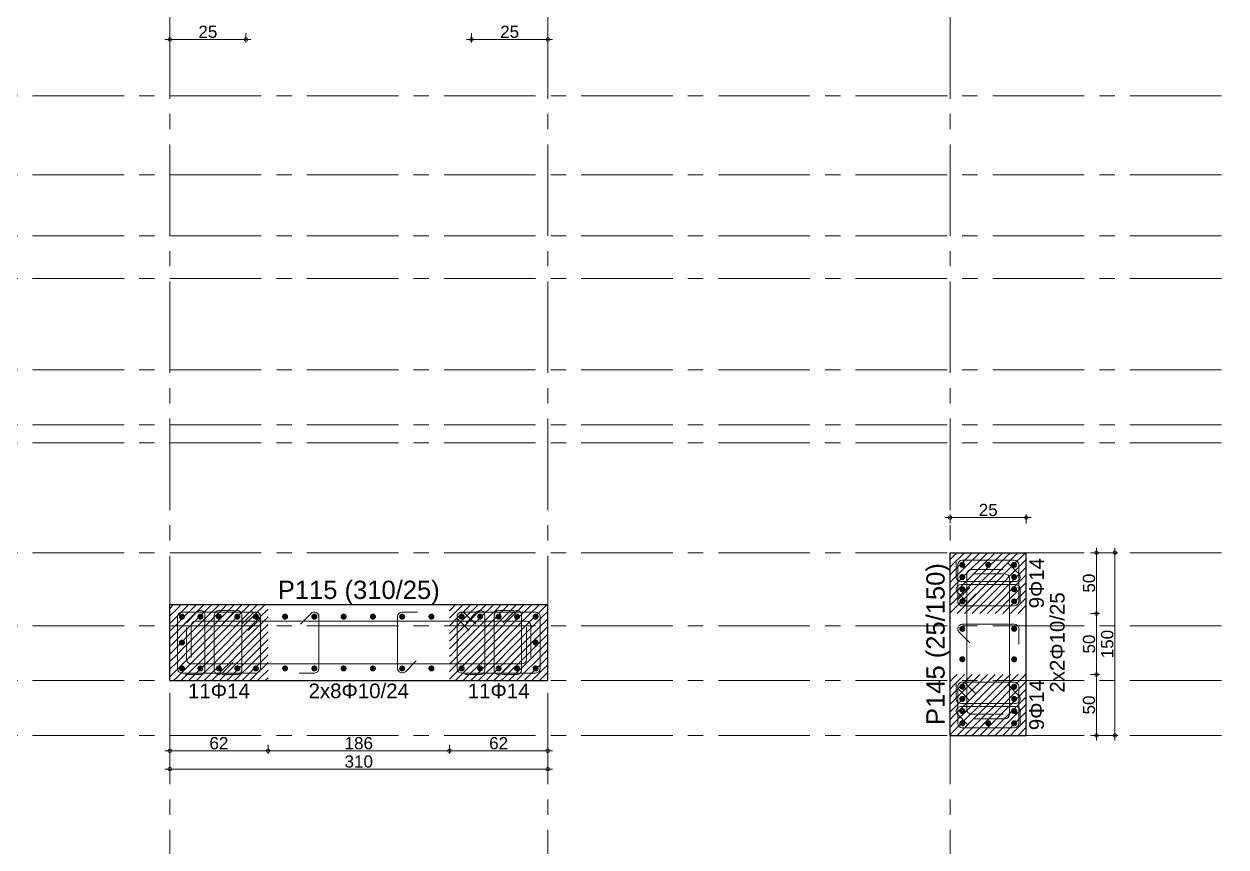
# Model space of a CAD drawing. Header units: millimetres. Extents: x 2232 to 85269, y -3593 to 5869.
# Drawn here: x 26417 to 27403, y 3785 to 4461 of the extents above; entities that cross this region are included whole.
import ezdxf

# ---------------------------------------------------------------- set-up
doc = ezdxf.new("R2010")
doc.units = ezdxf.units.MM
doc.linetypes.add('CENTER2', pattern=[112.5, 75, -12.5, 12.5, -12.5])
doc.linetypes.add('DASHDOT2', pattern=[12.7, 6.35, -3.175, 0, -3.175])
doc.layers.add('aks', color=251, linetype='DASHDOT2', lineweight=35)
for name, color, linetype in [('Donatı Yazısı', 7, 'Continuous'), ('Donatı Çizgisi', 7, 'Continuous'), ('Kolon', 7, 'Continuous'), ('Ölçülendirme', 7, 'Continuous')]:
    doc.layers.add(name, color=color, linetype=linetype)
doc.styles.add('arial_1_18', font='arial.ttf', dxfattribs={"height": 0.2})

# ---------------------------------------------------------------- blocks, each defined once
blk = doc.blocks.new('IDE999Entity6843')
at = {"layer": 'aks', "color": 250, "linetype": 'CENTER2', "lineweight": 5}
blk.add_lwpolyline([(14319.32, 200), (14319.32, 2530)], dxfattribs=at)
blk = doc.blocks.new('IDE999Entity6844')
at = {"layer": 'aks', "color": 250, "linetype": 'CENTER2', "lineweight": 5}
blk.add_lwpolyline([(14959.32, 200), (14959.32, 2530)], dxfattribs=at)
blk = doc.blocks.new('IDE999Entity6845')
at = {"layer": 'aks', "color": 250, "linetype": 'CENTER2', "lineweight": 5}
blk.add_lwpolyline([(14629.32, 200), (14629.32, 2530)], dxfattribs=at)

msp = doc.modelspace()

# ---------------------------------------------------------------- hatches: boundary and pattern name
at = {"layer": 'Donatı Çizgisi', "linetype": 'Continuous', "lineweight": 5}
h = msp.add_hatch(color=5, dxfattribs=at)
edge = h.paths.add_edge_path(flags=0)
edge.add_arc((27186.37, 4016.87), 2.5, 0, 360)
h = msp.add_hatch(color=5, dxfattribs=at)
edge = h.paths.add_edge_path(flags=0)
edge.add_arc((27207.62, 4016.87), 2.5, 0, 360)
h = msp.add_hatch(color=5, dxfattribs=at)
edge = h.paths.add_edge_path(flags=0)
edge.add_arc((27228.87, 4016.87), 2.5, 0, 360)
h = msp.add_hatch(color=5, dxfattribs=at)
edge = h.paths.add_edge_path(flags=0)
edge.add_arc((27186.37, 4006.87), 2.5, 0, 360)
h = msp.add_hatch(color=5, dxfattribs=at)
edge = h.paths.add_edge_path(flags=0)
edge.add_arc((27228.87, 4006.87), 2.5, 0, 360)
h = msp.add_hatch(color=5, dxfattribs=at)
edge = h.paths.add_edge_path(flags=0)
edge.add_arc((27186.37, 3996.87), 2.5, 0, 360)
h = msp.add_hatch(color=5, dxfattribs=at)
edge = h.paths.add_edge_path(flags=0)
edge.add_arc((27228.87, 3996.87), 2.5, 0, 360)
h = msp.add_hatch(color=5, dxfattribs=at)
edge = h.paths.add_edge_path(flags=0)
edge.add_arc((27186.37, 3986.87), 2.5, 0, 360)
h = msp.add_hatch(color=5, dxfattribs=at)
edge = h.paths.add_edge_path(flags=0)
edge.add_arc((27228.87, 3986.87), 2.5, 0, 360)
h = msp.add_hatch(color=5, dxfattribs=at)
edge = h.paths.add_edge_path(flags=0)
edge.add_arc((26546.37, 3974.37), 2.5, 0, 360)
h = msp.add_hatch(color=5, dxfattribs=at)
edge = h.paths.add_edge_path(flags=0)
edge.add_arc((26561.52, 3974.37), 2.5, 0, 360)
h = msp.add_hatch(color=5, dxfattribs=at)
edge = h.paths.add_edge_path(flags=0)
edge.add_arc((26576.67, 3974.37), 2.5, 0, 360)
h = msp.add_hatch(color=5, dxfattribs=at)
edge = h.paths.add_edge_path(flags=0)
edge.add_arc((26591.82, 3974.37), 2.5, 0, 360)
h = msp.add_hatch(color=5, dxfattribs=at)
edge = h.paths.add_edge_path(flags=0)
edge.add_arc((26606.97, 3974.37), 2.5, 0, 360)
h = msp.add_hatch(color=5, dxfattribs=at)
edge = h.paths.add_edge_path(flags=0)
edge.add_arc((26630.97, 3974.37), 2.5, 0, 360)
h = msp.add_hatch(color=5, dxfattribs=at)
edge = h.paths.add_edge_path(flags=0)
edge.add_arc((26654.97, 3974.37), 2.5, 0, 360)
h = msp.add_hatch(color=5, dxfattribs=at)
edge = h.paths.add_edge_path(flags=0)
edge.add_arc((26678.97, 3974.37), 2.5, 0, 360)
h = msp.add_hatch(color=5, dxfattribs=at)
edge = h.paths.add_edge_path(flags=0)
edge.add_arc((26702.97, 3974.37), 2.5, 0, 360)
h = msp.add_hatch(color=5, dxfattribs=at)
edge = h.paths.add_edge_path(flags=0)
edge.add_arc((26726.97, 3974.37), 2.5, 0, 360)
h = msp.add_hatch(color=5, dxfattribs=at)
edge = h.paths.add_edge_path(flags=0)
edge.add_arc((26750.97, 3974.37), 2.5, 0, 360)
h = msp.add_hatch(color=5, dxfattribs=at)
edge = h.paths.add_edge_path(flags=0)
edge.add_arc((26775.77, 3974.37), 2.5, 0, 360)
h = msp.add_hatch(color=5, dxfattribs=at)
edge = h.paths.add_edge_path(flags=0)
edge.add_arc((26790.92, 3974.37), 2.5, 0, 360)
h = msp.add_hatch(color=5, dxfattribs=at)
edge = h.paths.add_edge_path(flags=0)
edge.add_arc((26806.07, 3974.37), 2.5, 0, 360)
h = msp.add_hatch(color=5, dxfattribs=at)
edge = h.paths.add_edge_path(flags=0)
edge.add_arc((26821.22, 3974.37), 2.5, 0, 360)
h = msp.add_hatch(color=5, dxfattribs=at)
edge = h.paths.add_edge_path(flags=0)
edge.add_arc((26836.37, 3974.37), 2.5, 0, 360)
h = msp.add_hatch(color=5, dxfattribs=at)
edge = h.paths.add_edge_path(flags=0)
edge.add_arc((27186.37, 3964.37), 2.5, 0, 360)
h = msp.add_hatch(color=5, dxfattribs=at)
edge = h.paths.add_edge_path(flags=0)
edge.add_arc((27228.87, 3964.37), 2.5, 0, 360)
h = msp.add_hatch(color=5, dxfattribs=at)
edge = h.paths.add_edge_path(flags=0)
edge.add_arc((26546.37, 3953.12), 2.5, 0, 360)
h = msp.add_hatch(color=5, dxfattribs=at)
edge = h.paths.add_edge_path(flags=0)
edge.add_arc((26836.37, 3953.12), 2.5, 0, 360)
h = msp.add_hatch(color=5, dxfattribs=at)
edge = h.paths.add_edge_path(flags=0)
edge.add_arc((26546.37, 3931.87), 2.5, 0, 360)
h = msp.add_hatch(color=5, dxfattribs=at)
edge = h.paths.add_edge_path(flags=0)
edge.add_arc((26561.52, 3931.87), 2.5, 0, 360)
h = msp.add_hatch(color=5, dxfattribs=at)
edge = h.paths.add_edge_path(flags=0)
edge.add_arc((26576.67, 3931.87), 2.5, 0, 360)
h = msp.add_hatch(color=5, dxfattribs=at)
edge = h.paths.add_edge_path(flags=0)
edge.add_arc((26591.82, 3931.87), 2.5, 0, 360)
h = msp.add_hatch(color=5, dxfattribs=at)
edge = h.paths.add_edge_path(flags=0)
edge.add_arc((26606.97, 3931.87), 2.5, 0, 360)
h = msp.add_hatch(color=5, dxfattribs=at)
edge = h.paths.add_edge_path(flags=0)
edge.add_arc((26630.97, 3931.87), 2.5, 0, 360)
h = msp.add_hatch(color=5, dxfattribs=at)
edge = h.paths.add_edge_path(flags=0)
edge.add_arc((26654.97, 3931.87), 2.5, 0, 360)
h = msp.add_hatch(color=5, dxfattribs=at)
edge = h.paths.add_edge_path(flags=0)
edge.add_arc((26678.97, 3931.87), 2.5, 0, 360)
h = msp.add_hatch(color=5, dxfattribs=at)
edge = h.paths.add_edge_path(flags=0)
edge.add_arc((26702.97, 3931.87), 2.5, 0, 360)
h = msp.add_hatch(color=5, dxfattribs=at)
edge = h.paths.add_edge_path(flags=0)
edge.add_arc((26726.97, 3931.87), 2.5, 0, 360)
h = msp.add_hatch(color=5, dxfattribs=at)
edge = h.paths.add_edge_path(flags=0)
edge.add_arc((26750.97, 3931.87), 2.5, 0, 360)
h = msp.add_hatch(color=5, dxfattribs=at)
edge = h.paths.add_edge_path(flags=0)
edge.add_arc((26775.77, 3931.87), 2.5, 0, 360)
h = msp.add_hatch(color=5, dxfattribs=at)
edge = h.paths.add_edge_path(flags=0)
edge.add_arc((26790.92, 3931.87), 2.5, 0, 360)
h = msp.add_hatch(color=5, dxfattribs=at)
edge = h.paths.add_edge_path(flags=0)
edge.add_arc((26806.07, 3931.87), 2.5, 0, 360)
h = msp.add_hatch(color=5, dxfattribs=at)
edge = h.paths.add_edge_path(flags=0)
edge.add_arc((26821.22, 3931.87), 2.5, 0, 360)
h = msp.add_hatch(color=5, dxfattribs=at)
edge = h.paths.add_edge_path(flags=0)
edge.add_arc((26836.37, 3931.87), 2.5, 0, 360)
h = msp.add_hatch(color=5, dxfattribs=at)
edge = h.paths.add_edge_path(flags=0)
edge.add_arc((27186.37, 3939.37), 2.5, 0, 360)
h = msp.add_hatch(color=5, dxfattribs=at)
edge = h.paths.add_edge_path(flags=0)
edge.add_arc((27228.87, 3939.37), 2.5, 0, 360)
h = msp.add_hatch(color=5, dxfattribs=at)
edge = h.paths.add_edge_path(flags=0)
edge.add_arc((27186.37, 3916.87), 2.5, 0, 360)
h = msp.add_hatch(color=5, dxfattribs=at)
edge = h.paths.add_edge_path(flags=0)
edge.add_arc((27228.87, 3916.87), 2.5, 0, 360)
h = msp.add_hatch(color=5, dxfattribs=at)
edge = h.paths.add_edge_path(flags=0)
edge.add_arc((27186.37, 3906.87), 2.5, 0, 360)
h = msp.add_hatch(color=5, dxfattribs=at)
edge = h.paths.add_edge_path(flags=0)
edge.add_arc((27228.87, 3906.87), 2.5, 0, 360)
h = msp.add_hatch(color=5, dxfattribs=at)
edge = h.paths.add_edge_path(flags=0)
edge.add_arc((27186.37, 3896.87), 2.5, 0, 360)
h = msp.add_hatch(color=5, dxfattribs=at)
edge = h.paths.add_edge_path(flags=0)
edge.add_arc((27228.87, 3896.87), 2.5, 0, 360)
h = msp.add_hatch(color=5, dxfattribs=at)
edge = h.paths.add_edge_path(flags=0)
edge.add_arc((27186.37, 3886.87), 2.5, 0, 360)
h = msp.add_hatch(color=5, dxfattribs=at)
edge = h.paths.add_edge_path(flags=0)
edge.add_arc((27207.62, 3886.87), 2.5, 0, 360)
h = msp.add_hatch(color=5, dxfattribs=at)
edge = h.paths.add_edge_path(flags=0)
edge.add_arc((27228.87, 3886.87), 2.5, 0, 360)

# ---------------------------------------------------------------- linework, layer by layer
at = {"layer": 'aks', "color": 250, "linetype": 'CENTER2', "lineweight": 5}
for points in [[(24736.37, 4401.87), (27996.37, 4401.87)], [(24736.37, 4336.87), (27996.37, 4336.87)], [(24736.37, 4286.87), (27996.37, 4286.87)], [(24736.37, 4251.87), (27996.37, 4251.87)], [(24736.37, 4176.87), (27996.37, 4176.87)], [(24736.37, 4131.87), (27996.37, 4131.87)], [(24736.37, 4116.87), (27996.37, 4116.87)], [(24736.37, 4026.87), (27996.37, 4026.87)], [(24736.37, 3966.87), (27996.37, 3966.87)], [(24736.37, 3921.87), (27996.37, 3921.87)], [(24736.37, 3876.87), (27996.37, 3876.87)]]:
    msp.add_lwpolyline(points, dxfattribs=at)
at = {"layer": 'Donatı Çizgisi', "color": 1, "linetype": 'Continuous', "lineweight": 5}
for points in [[(27181.37, 4006.87), (27181.37, 4019.37)], [(27193.87, 4013.12), (27219.87, 4013.12)], [(27223.93, 4018.36), (27232.77, 4009.52)], [(27230.12, 4003.12), (27185.12, 4003.12)], [(27190.12, 3898.12), (27190.12, 4009.37)], [(27221.37, 4009.37), (27195.37, 4009.37)], [(27225.12, 3894.37), (27225.12, 4005.62)], [(27191.3, 3985.38), (27182.46, 3994.22)], [(27185.12, 4000.62), (27230.12, 4000.62)], [(27233.87, 3996.87), (27233.87, 3984.37)], [(26550.02, 3969.43), (26558.86, 3978.27)], [(26565.27, 3975.62), (26565.27, 3930.62)], [(26572.92, 3930.62), (26572.92, 3975.62)], [(26576.67, 3979.37), (26589.17, 3979.37)], [(26580.32, 3969.43), (26589.16, 3978.27)], [(26595.57, 3975.62), (26595.57, 3930.62)], [(26643.47, 3968.18), (26652.31, 3977.02)], [(26658.72, 3974.37), (26658.72, 3931.87)], [(26723.22, 3931.87), (26723.22, 3974.37)], [(26726.97, 3978.12), (26739.47, 3978.12)], [(26779.42, 3969.43), (26788.26, 3978.27)], [(26794.67, 3975.62), (26794.67, 3930.62)], [(26802.32, 3930.62), (26802.32, 3975.62)], [(26806.07, 3979.37), (26818.57, 3979.37)], [(26809.72, 3969.43), (26818.56, 3978.27)], [(26824.97, 3975.62), (26824.97, 3930.62)], [(26550.12, 3965.37), (26550.12, 3939.37)], [(26553.87, 3940.87), (26553.87, 3966.87)], [(26557.62, 3970.62), (26828.87, 3970.62)], [(26828.87, 3939.37), (26828.87, 3965.37)], [(26832.62, 3966.87), (26832.62, 3940.87)], [(27186.37, 3968.12), (27228.87, 3968.12)], [(27232.62, 3964.37), (27232.62, 3951.87)], [(27192.55, 3952.88), (27183.71, 3961.72)], [(26553.87, 3935.62), (26825.12, 3935.62)], [(26588.16, 3936.8), (26579.32, 3927.97)], [(26738.46, 3938.05), (26729.62, 3929.22)], [(26817.56, 3936.8), (26808.72, 3927.97)], [(26561.52, 3926.87), (26549.02, 3926.87)], [(26591.82, 3926.87), (26579.32, 3926.87)], [(26654.97, 3928.12), (26642.47, 3928.12)], [(26790.92, 3926.87), (26778.42, 3926.87)], [(26821.22, 3926.87), (26808.72, 3926.87)], [(27181.37, 3906.87), (27181.37, 3919.37)], [(27223.93, 3918.36), (27232.77, 3909.52)], [(27191.3, 3885.38), (27182.46, 3894.22)], [(27230.12, 3903.12), (27185.12, 3903.12)], [(27185.12, 3900.62), (27230.12, 3900.62)], [(27219.87, 3894.37), (27193.87, 3894.37)], [(27233.87, 3896.87), (27233.87, 3884.37)], [(27195.37, 3890.62), (27221.37, 3890.62)]]:
    msp.add_lwpolyline(points, dxfattribs=at)
at = {"layer": 'Donatı Çizgisi', "color": 5, "linetype": 'Continuous', "lineweight": 5}
for points in [[(27182.62, 3986.87), (27182.62, 4016.87)], [(27186.37, 4020.62), (27228.87, 4020.62)], [(27232.62, 4016.87), (27232.62, 3986.87)], [(27183.71, 3989.52), (27192.55, 3998.36)], [(27197.86, 3993.05), (27189.02, 3984.22)], [(27228.87, 3983.12), (27186.37, 3983.12)], [(26542.62, 3974.37), (26542.62, 3931.87)], [(26606.97, 3978.12), (26546.37, 3978.12)], [(26604.31, 3977.02), (26595.47, 3968.18)], [(26610.72, 3931.87), (26610.72, 3974.37)], [(26772.02, 3931.87), (26772.02, 3974.37)], [(26775.77, 3978.12), (26836.37, 3978.12)], [(26778.42, 3977.02), (26787.26, 3968.18)], [(26840.12, 3974.37), (26840.12, 3931.87)], [(26600.78, 3962.88), (26609.62, 3971.72)], [(26781.95, 3962.88), (26773.11, 3971.72)], [(26546.37, 3928.12), (26606.97, 3928.12)], [(26836.37, 3928.12), (26775.77, 3928.12)], [(27182.62, 3916.87), (27182.62, 3886.87)], [(27183.71, 3914.22), (27192.55, 3905.38)], [(27228.87, 3920.62), (27186.37, 3920.62)], [(27197.86, 3910.68), (27189.02, 3919.52)], [(27232.62, 3886.87), (27232.62, 3916.87)], [(27186.37, 3883.12), (27228.87, 3883.12)]]:
    msp.add_lwpolyline(points, dxfattribs=at)
for centre, start, end in [((27186.37, 4016.87), 90, 180), ((27228.87, 4016.87), 0, 90), ((27186.37, 3986.87), 135, 270), ((27186.37, 3986.87), 180, 315), ((27228.87, 3986.87), 270, 0), ((26546.37, 3974.37), 90, 180), ((26606.97, 3974.37), 0, 135), ((26606.97, 3974.37), 315, 90), ((26775.77, 3974.37), 90, 225), ((26775.77, 3974.37), 45, 180), ((26836.37, 3974.37), 0, 90), ((26546.37, 3931.87), 180, 270), ((26606.97, 3931.87), 270, 0), ((26775.77, 3931.87), 180, 270), ((26836.37, 3931.87), 270, 0), ((27186.37, 3916.87), 45, 180), ((27186.37, 3916.87), 90, 225), ((27228.87, 3916.87), 0, 90), ((27186.37, 3886.87), 180, 270), ((27228.87, 3886.87), 270, 0)]:
    msp.add_arc(centre, 3.75, start, end, dxfattribs=at)
at = {"layer": 'Donatı Çizgisi', "color": 1, "linetype": 'Continuous', "lineweight": 5}
for centre, start, end in [((27193.87, 4009.37), 90, 180), ((27185.12, 4006.87), 180, 270), ((27221.37, 4005.62), 0, 90), ((27230.12, 4006.87), 270, 45), ((27185.12, 3996.87), 90, 225), ((27230.12, 3996.87), 0, 90), ((26561.52, 3975.62), 0, 135), ((26576.67, 3975.62), 90, 180), ((26591.82, 3975.62), 0, 135), ((26654.97, 3974.37), 0, 135), ((26726.97, 3974.37), 90, 180), ((26790.92, 3975.62), 0, 135), ((26806.07, 3975.62), 90, 180), ((26821.22, 3975.62), 0, 135), ((26557.62, 3966.87), 90, 180), ((26828.87, 3966.87), 0, 90), ((27186.37, 3964.37), 90, 225), ((27228.87, 3964.37), 0, 90), ((26553.87, 3939.37), 180, 270), ((26825.12, 3939.37), 270, 0), ((26561.52, 3930.62), 270, 0), ((26576.67, 3930.62), 180, 315), ((26591.82, 3930.62), 270, 0), ((26654.97, 3931.87), 270, 0), ((26726.97, 3931.87), 180, 315), ((26790.92, 3930.62), 270, 0), ((26806.07, 3930.62), 180, 315), ((26821.22, 3930.62), 270, 0), ((27185.12, 3906.87), 180, 270), ((27230.12, 3906.87), 270, 45), ((27185.12, 3896.87), 90, 225), ((27193.87, 3898.12), 180, 270), ((27221.37, 3894.37), 270, 0), ((27230.12, 3896.87), 0, 90)]:
    msp.add_arc(centre, 3.75, start, end, dxfattribs=at)
at = {"layer": 'Kolon', "color": 33, "linetype": 'Continuous', "lineweight": -3}
for points in [[(27176.37, 3876.87), (27176.37, 4026.87)], [(27176.37, 4026.87), (27238.87, 4026.87)], [(27238.87, 3876.87), (27238.87, 4026.87)], [(26536.37, 3984.37), (26846.37, 3984.37)], [(26536.37, 3921.87), (26536.37, 3984.37)], [(26846.37, 3921.87), (26846.37, 3984.37)], [(26536.37, 3921.87), (26846.37, 3921.87)], [(27176.37, 3876.87), (27238.87, 3876.87)]]:
    msp.add_lwpolyline(points, dxfattribs=at)
at = {"layer": 'Kolon', "color": 251, "linetype": 'Continuous', "lineweight": -3}
for points in [[(27176.37, 4021.19), (27179.54, 4024.37)], [(27179.54, 4024.37), (27182.04, 4026.87)], [(27179.54, 4011.87), (27192.04, 4024.37)], [(27179.54, 4018.12), (27185.79, 4024.37)], [(27185.79, 4024.37), (27188.29, 4026.87)], [(27192.04, 4024.37), (27194.54, 4026.87)], [(27192.04, 4011.87), (27204.54, 4024.37)], [(27192.04, 4018.12), (27198.29, 4024.37)], [(27198.29, 4024.37), (27200.79, 4026.87)], [(27204.54, 4024.37), (27207.04, 4026.87)], [(27204.54, 4011.87), (27217.04, 4024.37)], [(27204.54, 4018.12), (27210.79, 4024.37)], [(27210.79, 4024.37), (27213.29, 4026.87)], [(27217.04, 4024.37), (27219.54, 4026.87)], [(27217.04, 4011.87), (27229.54, 4024.37)], [(27217.04, 4018.12), (27223.29, 4024.37)], [(27223.29, 4024.37), (27225.79, 4026.87)], [(27229.54, 4024.37), (27232.04, 4026.87)], [(27229.54, 4018.12), (27235.79, 4024.37)], [(27235.79, 4024.37), (27238.29, 4026.87)], [(27176.37, 4014.94), (27179.54, 4018.12)], [(27185.79, 4011.87), (27192.04, 4018.12)], [(27198.29, 4011.87), (27204.54, 4018.12)], [(27210.79, 4011.87), (27217.04, 4018.12)], [(27223.29, 4011.87), (27229.54, 4018.12)], [(27229.54, 4011.87), (27238.87, 4021.19)], [(27235.79, 4011.87), (27238.87, 4014.94)], [(27176.37, 4008.69), (27179.54, 4011.87)], [(27176.37, 4002.44), (27179.54, 4005.62)], [(27179.54, 3999.37), (27192.04, 4011.87)], [(27179.54, 4005.62), (27185.79, 4011.87)], [(27185.79, 3999.37), (27192.04, 4005.62)], [(27192.04, 3999.37), (27204.54, 4011.87)], [(27192.04, 4005.62), (27198.29, 4011.87)], [(27198.29, 3999.37), (27204.54, 4005.62)], [(27204.54, 3999.37), (27217.04, 4011.87)], [(27204.54, 4005.62), (27210.79, 4011.87)], [(27210.79, 3999.37), (27217.04, 4005.62)], [(27217.04, 3999.37), (27229.54, 4011.87)], [(27217.04, 4005.62), (27223.29, 4011.87)], [(27223.29, 3999.37), (27229.54, 4005.62)], [(27229.54, 4005.62), (27235.79, 4011.87)], [(27229.54, 3999.37), (27238.87, 4008.69)], [(27235.79, 3999.37), (27238.87, 4002.44)], [(27176.37, 3996.19), (27179.54, 3999.37)], [(27176.37, 3989.94), (27179.54, 3993.12)], [(27179.54, 3986.87), (27192.04, 3999.37)], [(27179.54, 3993.12), (27185.79, 3999.37)], [(27185.79, 3986.87), (27192.04, 3993.12)], [(27192.04, 3986.87), (27204.54, 3999.37)], [(27192.04, 3993.12), (27198.29, 3999.37)], [(27198.29, 3986.87), (27204.54, 3993.12)], [(27204.54, 3986.87), (27217.04, 3999.37)], [(27204.54, 3993.12), (27210.79, 3999.37)], [(27210.79, 3986.87), (27217.04, 3993.12)], [(27217.04, 3986.87), (27229.54, 3999.37)], [(27217.04, 3993.12), (27223.29, 3999.37)], [(27223.29, 3986.87), (27229.54, 3993.12)], [(27229.54, 3993.12), (27235.79, 3999.37)], [(27229.54, 3986.87), (27238.87, 3996.19)], [(26536.37, 3981.19), (26539.54, 3984.37)], [(26542.04, 3974.37), (26552.04, 3984.37)], [(26542.04, 3980.62), (26545.79, 3984.37)], [(26554.54, 3974.37), (26564.54, 3984.37)], [(26554.54, 3980.62), (26558.29, 3984.37)], [(26567.04, 3974.37), (26577.04, 3984.37)], [(26567.04, 3980.62), (26570.79, 3984.37)], [(26579.54, 3974.37), (26589.54, 3984.37)], [(26579.54, 3980.62), (26583.29, 3984.37)], [(26592.04, 3974.37), (26602.04, 3984.37)], [(26592.04, 3980.62), (26595.79, 3984.37)], [(26604.54, 3974.37), (26614.54, 3984.37)], [(26604.54, 3980.62), (26608.29, 3984.37)], [(26767.04, 3974.37), (26777.04, 3984.37)], [(26767.04, 3980.62), (26770.79, 3984.37)], [(26779.54, 3974.37), (26789.54, 3984.37)], [(26779.54, 3980.62), (26783.29, 3984.37)], [(26792.04, 3974.37), (26802.04, 3984.37)], [(26792.04, 3980.62), (26795.79, 3984.37)], [(26804.54, 3974.37), (26814.54, 3984.37)], [(26804.54, 3980.62), (26808.29, 3984.37)], [(26817.04, 3974.37), (26827.04, 3984.37)], [(26817.04, 3980.62), (26820.79, 3984.37)], [(26829.54, 3974.37), (26839.54, 3984.37)], [(26829.54, 3980.62), (26833.29, 3984.37)], [(26842.04, 3980.62), (26845.79, 3984.37)], [(27176.37, 3983.69), (27179.54, 3986.87)], [(27179.54, 3980.62), (27185.79, 3986.87)], [(27182.04, 3976.87), (27192.04, 3986.87)], [(27192.04, 3980.62), (27198.29, 3986.87)], [(27194.54, 3976.87), (27204.54, 3986.87)], [(27204.54, 3980.62), (27210.79, 3986.87)], [(27207.04, 3976.87), (27217.04, 3986.87)], [(27217.04, 3980.62), (27223.29, 3986.87)], [(27219.54, 3976.87), (27229.54, 3986.87)], [(27229.54, 3980.62), (27235.79, 3986.87)], [(27232.04, 3976.87), (27238.87, 3983.69)], [(27235.79, 3986.87), (27238.87, 3989.94)], [(26536.37, 3974.94), (26542.04, 3980.62)], [(26536.37, 3968.69), (26542.04, 3974.37)], [(26542.04, 3961.87), (26554.54, 3974.37)], [(26542.04, 3968.12), (26548.29, 3974.37)], [(26548.29, 3974.37), (26554.54, 3980.62)], [(26554.54, 3961.87), (26567.04, 3974.37)], [(26554.54, 3968.12), (26560.79, 3974.37)], [(26560.79, 3974.37), (26567.04, 3980.62)], [(26567.04, 3961.87), (26579.54, 3974.37)], [(26567.04, 3968.12), (26573.29, 3974.37)], [(26573.29, 3974.37), (26579.54, 3980.62)], [(26579.54, 3961.87), (26592.04, 3974.37)], [(26579.54, 3968.12), (26585.79, 3974.37)], [(26585.79, 3974.37), (26592.04, 3980.62)], [(26592.04, 3961.87), (26604.54, 3974.37)], [(26592.04, 3968.12), (26598.29, 3974.37)], [(26598.29, 3974.37), (26604.54, 3980.62)], [(26604.54, 3968.12), (26610.79, 3974.37)], [(26604.54, 3961.87), (26616.97, 3974.29)], [(26610.79, 3974.37), (26616.97, 3980.54)], [(26765.77, 3979.34), (26767.04, 3980.62)], [(26765.77, 3973.09), (26767.04, 3974.37)], [(26767.04, 3961.87), (26779.54, 3974.37)], [(26767.04, 3968.12), (26773.29, 3974.37)], [(26773.29, 3974.37), (26779.54, 3980.62)], [(26779.54, 3961.87), (26792.04, 3974.37)], [(26779.54, 3968.12), (26785.79, 3974.37)], [(26785.79, 3974.37), (26792.04, 3980.62)], [(26792.04, 3961.87), (26804.54, 3974.37)], [(26792.04, 3968.12), (26798.29, 3974.37)], [(26798.29, 3974.37), (26804.54, 3980.62)], [(26804.54, 3961.87), (26817.04, 3974.37)], [(26804.54, 3968.12), (26810.79, 3974.37)], [(26810.79, 3974.37), (26817.04, 3980.62)], [(26817.04, 3961.87), (26829.54, 3974.37)], [(26817.04, 3968.12), (26823.29, 3974.37)], [(26823.29, 3974.37), (26829.54, 3980.62)], [(26829.54, 3961.87), (26842.04, 3974.37)], [(26829.54, 3968.12), (26835.79, 3974.37)], [(26835.79, 3974.37), (26842.04, 3980.62)], [(26842.04, 3974.37), (26846.37, 3978.69)], [(27176.37, 3977.44), (27179.54, 3980.62)], [(27188.29, 3976.87), (27192.04, 3980.62)], [(27200.79, 3976.87), (27204.54, 3980.62)], [(27213.29, 3976.87), (27217.04, 3980.62)], [(27225.79, 3976.87), (27229.54, 3980.62)], [(27238.29, 3976.87), (27238.87, 3977.44)], [(26536.37, 3962.44), (26542.04, 3968.12)], [(26548.29, 3961.87), (26554.54, 3968.12)], [(26560.79, 3961.87), (26567.04, 3968.12)], [(26573.29, 3961.87), (26579.54, 3968.12)], [(26585.79, 3961.87), (26592.04, 3968.12)], [(26598.29, 3961.87), (26604.54, 3968.12)], [(26610.79, 3961.87), (26616.97, 3968.04)], [(26765.77, 3966.84), (26767.04, 3968.12)], [(26773.29, 3961.87), (26779.54, 3968.12)], [(26785.79, 3961.87), (26792.04, 3968.12)], [(26798.29, 3961.87), (26804.54, 3968.12)], [(26810.79, 3961.87), (26817.04, 3968.12)], [(26823.29, 3961.87), (26829.54, 3968.12)], [(26835.79, 3961.87), (26842.04, 3968.12)], [(26842.04, 3968.12), (26846.37, 3972.44)], [(26842.04, 3961.87), (26846.37, 3966.19)], [(26536.37, 3956.19), (26542.04, 3961.87)], [(26536.37, 3949.94), (26542.04, 3955.62)], [(26542.04, 3949.37), (26554.54, 3961.87)], [(26542.04, 3955.62), (26548.29, 3961.87)], [(26548.29, 3949.37), (26554.54, 3955.62)], [(26554.54, 3949.37), (26567.04, 3961.87)], [(26554.54, 3955.62), (26560.79, 3961.87)], [(26560.79, 3949.37), (26567.04, 3955.62)], [(26567.04, 3949.37), (26579.54, 3961.87)], [(26567.04, 3955.62), (26573.29, 3961.87)], [(26573.29, 3949.37), (26579.54, 3955.62)], [(26579.54, 3949.37), (26592.04, 3961.87)], [(26579.54, 3955.62), (26585.79, 3961.87)], [(26585.79, 3949.37), (26592.04, 3955.62)], [(26592.04, 3949.37), (26604.54, 3961.87)], [(26592.04, 3955.62), (26598.29, 3961.87)], [(26598.29, 3949.37), (26604.54, 3955.62)], [(26604.54, 3955.62), (26610.79, 3961.87)], [(26604.54, 3949.37), (26616.97, 3961.79)], [(26610.79, 3949.37), (26616.97, 3955.54)], [(26765.77, 3960.59), (26767.04, 3961.87)], [(26765.77, 3954.34), (26767.04, 3955.62)], [(26767.04, 3949.37), (26779.54, 3961.87)], [(26767.04, 3955.62), (26773.29, 3961.87)], [(26773.29, 3949.37), (26779.54, 3955.62)], [(26779.54, 3949.37), (26792.04, 3961.87)], [(26779.54, 3955.62), (26785.79, 3961.87)], [(26785.79, 3949.37), (26792.04, 3955.62)], [(26792.04, 3949.37), (26804.54, 3961.87)], [(26792.04, 3955.62), (26798.29, 3961.87)], [(26798.29, 3949.37), (26804.54, 3955.62)], [(26804.54, 3949.37), (26817.04, 3961.87)], [(26804.54, 3955.62), (26810.79, 3961.87)], [(26810.79, 3949.37), (26817.04, 3955.62)], [(26817.04, 3949.37), (26829.54, 3961.87)], [(26817.04, 3955.62), (26823.29, 3961.87)], [(26823.29, 3949.37), (26829.54, 3955.62)], [(26829.54, 3949.37), (26842.04, 3961.87)], [(26829.54, 3955.62), (26835.79, 3961.87)], [(26835.79, 3949.37), (26842.04, 3955.62)], [(26842.04, 3955.62), (26846.37, 3959.94)], [(26842.04, 3949.37), (26846.37, 3953.69)], [(26536.37, 3943.69), (26542.04, 3949.37)], [(26536.37, 3937.44), (26542.04, 3943.12)], [(26542.04, 3936.87), (26554.54, 3949.37)], [(26542.04, 3943.12), (26548.29, 3949.37)], [(26548.29, 3936.87), (26554.54, 3943.12)], [(26554.54, 3936.87), (26567.04, 3949.37)], [(26554.54, 3943.12), (26560.79, 3949.37)], [(26560.79, 3936.87), (26567.04, 3943.12)], [(26567.04, 3936.87), (26579.54, 3949.37)], [(26567.04, 3943.12), (26573.29, 3949.37)], [(26573.29, 3936.87), (26579.54, 3943.12)], [(26579.54, 3936.87), (26592.04, 3949.37)], [(26579.54, 3943.12), (26585.79, 3949.37)], [(26585.79, 3936.87), (26592.04, 3943.12)], [(26592.04, 3936.87), (26604.54, 3949.37)], [(26592.04, 3943.12), (26598.29, 3949.37)], [(26598.29, 3936.87), (26604.54, 3943.12)], [(26604.54, 3943.12), (26610.79, 3949.37)], [(26604.54, 3936.87), (26616.97, 3949.29)], [(26610.79, 3936.87), (26616.97, 3943.04)], [(26765.77, 3948.09), (26767.04, 3949.37)], [(26765.77, 3941.84), (26767.04, 3943.12)], [(26767.04, 3936.87), (26779.54, 3949.37)], [(26767.04, 3943.12), (26773.29, 3949.37)], [(26773.29, 3936.87), (26779.54, 3943.12)], [(26779.54, 3936.87), (26792.04, 3949.37)], [(26779.54, 3943.12), (26785.79, 3949.37)], [(26785.79, 3936.87), (26792.04, 3943.12)], [(26792.04, 3936.87), (26804.54, 3949.37)], [(26792.04, 3943.12), (26798.29, 3949.37)], [(26798.29, 3936.87), (26804.54, 3943.12)], [(26804.54, 3936.87), (26817.04, 3949.37)], [(26804.54, 3943.12), (26810.79, 3949.37)], [(26810.79, 3936.87), (26817.04, 3943.12)], [(26817.04, 3936.87), (26829.54, 3949.37)], [(26817.04, 3943.12), (26823.29, 3949.37)], [(26823.29, 3936.87), (26829.54, 3943.12)], [(26829.54, 3936.87), (26842.04, 3949.37)], [(26829.54, 3943.12), (26835.79, 3949.37)], [(26835.79, 3936.87), (26842.04, 3943.12)], [(26842.04, 3943.12), (26846.37, 3947.44)], [(26536.37, 3931.19), (26542.04, 3936.87)], [(26542.04, 3924.37), (26554.54, 3936.87)], [(26542.04, 3930.62), (26548.29, 3936.87)], [(26554.54, 3924.37), (26567.04, 3936.87)], [(26554.54, 3930.62), (26560.79, 3936.87)], [(26567.04, 3924.37), (26579.54, 3936.87)], [(26567.04, 3930.62), (26573.29, 3936.87)], [(26579.54, 3924.37), (26592.04, 3936.87)], [(26579.54, 3930.62), (26585.79, 3936.87)], [(26592.04, 3924.37), (26604.54, 3936.87)], [(26592.04, 3930.62), (26598.29, 3936.87)], [(26604.54, 3930.62), (26610.79, 3936.87)], [(26604.54, 3924.37), (26616.97, 3936.79)], [(26765.77, 3935.59), (26767.04, 3936.87)], [(26767.04, 3924.37), (26779.54, 3936.87)], [(26767.04, 3930.62), (26773.29, 3936.87)], [(26779.54, 3924.37), (26792.04, 3936.87)], [(26779.54, 3930.62), (26785.79, 3936.87)], [(26792.04, 3924.37), (26804.54, 3936.87)], [(26792.04, 3930.62), (26798.29, 3936.87)], [(26804.54, 3924.37), (26817.04, 3936.87)], [(26804.54, 3930.62), (26810.79, 3936.87)], [(26817.04, 3924.37), (26829.54, 3936.87)], [(26817.04, 3930.62), (26823.29, 3936.87)], [(26829.54, 3924.37), (26842.04, 3936.87)], [(26829.54, 3930.62), (26835.79, 3936.87)], [(26842.04, 3936.87), (26846.37, 3941.19)], [(26842.04, 3930.62), (26846.37, 3934.94)], [(26536.37, 3924.94), (26542.04, 3930.62)], [(26539.54, 3921.87), (26542.04, 3924.37)], [(26545.79, 3921.87), (26548.29, 3924.37)], [(26548.29, 3924.37), (26554.54, 3930.62)], [(26552.04, 3921.87), (26554.54, 3924.37)], [(26558.29, 3921.87), (26560.79, 3924.37)], [(26560.79, 3924.37), (26567.04, 3930.62)], [(26564.54, 3921.87), (26567.04, 3924.37)], [(26570.79, 3921.87), (26573.29, 3924.37)], [(26573.29, 3924.37), (26579.54, 3930.62)], [(26577.04, 3921.87), (26579.54, 3924.37)], [(26583.29, 3921.87), (26585.79, 3924.37)], [(26585.79, 3924.37), (26592.04, 3930.62)], [(26589.54, 3921.87), (26592.04, 3924.37)], [(26595.79, 3921.87), (26598.29, 3924.37)], [(26598.29, 3924.37), (26604.54, 3930.62)], [(26602.04, 3921.87), (26604.54, 3924.37)], [(26608.29, 3921.87), (26610.79, 3924.37)], [(26610.79, 3924.37), (26616.97, 3930.54)], [(26614.54, 3921.87), (26616.97, 3924.29)], [(26765.77, 3929.34), (26767.04, 3930.62)], [(26765.77, 3923.09), (26767.04, 3924.37)], [(26770.79, 3921.87), (26773.29, 3924.37)], [(26773.29, 3924.37), (26779.54, 3930.62)], [(26777.04, 3921.87), (26779.54, 3924.37)], [(26783.29, 3921.87), (26785.79, 3924.37)], [(26785.79, 3924.37), (26792.04, 3930.62)], [(26789.54, 3921.87), (26792.04, 3924.37)], [(26795.79, 3921.87), (26798.29, 3924.37)], [(26798.29, 3924.37), (26804.54, 3930.62)], [(26802.04, 3921.87), (26804.54, 3924.37)], [(26808.29, 3921.87), (26810.79, 3924.37)], [(26810.79, 3924.37), (26817.04, 3930.62)], [(26814.54, 3921.87), (26817.04, 3924.37)], [(26820.79, 3921.87), (26823.29, 3924.37)], [(26823.29, 3924.37), (26829.54, 3930.62)], [(26827.04, 3921.87), (26829.54, 3924.37)], [(26833.29, 3921.87), (26835.79, 3924.37)], [(26835.79, 3924.37), (26842.04, 3930.62)], [(26839.54, 3921.87), (26842.04, 3924.37)], [(26842.04, 3924.37), (26846.37, 3928.69)], [(27176.37, 3921.19), (27179.54, 3924.37)], [(27179.54, 3924.37), (27182.04, 3926.87)], [(27179.54, 3911.87), (27192.04, 3924.37)], [(27179.54, 3918.12), (27185.79, 3924.37)], [(27185.79, 3924.37), (27188.29, 3926.87)], [(27192.04, 3924.37), (27194.54, 3926.87)], [(27192.04, 3911.87), (27204.54, 3924.37)], [(27192.04, 3918.12), (27198.29, 3924.37)], [(27198.29, 3924.37), (27200.79, 3926.87)], [(27204.54, 3924.37), (27207.04, 3926.87)], [(27204.54, 3911.87), (27217.04, 3924.37)], [(27204.54, 3918.12), (27210.79, 3924.37)], [(27210.79, 3924.37), (27213.29, 3926.87)], [(27217.04, 3924.37), (27219.54, 3926.87)], [(27217.04, 3911.87), (27229.54, 3924.37)], [(27217.04, 3918.12), (27223.29, 3924.37)], [(27223.29, 3924.37), (27225.79, 3926.87)], [(27229.54, 3924.37), (27232.04, 3926.87)], [(27229.54, 3918.12), (27235.79, 3924.37)], [(27235.79, 3924.37), (27238.29, 3926.87)], [(26845.79, 3921.87), (26846.37, 3922.44)], [(27176.37, 3914.94), (27179.54, 3918.12)], [(27185.79, 3911.87), (27192.04, 3918.12)], [(27198.29, 3911.87), (27204.54, 3918.12)], [(27210.79, 3911.87), (27217.04, 3918.12)], [(27223.29, 3911.87), (27229.54, 3918.12)], [(27229.54, 3911.87), (27238.87, 3921.19)], [(27235.79, 3911.87), (27238.87, 3914.94)], [(27176.37, 3908.69), (27179.54, 3911.87)], [(27176.37, 3902.44), (27179.54, 3905.62)], [(27179.54, 3899.37), (27192.04, 3911.87)], [(27179.54, 3905.62), (27185.79, 3911.87)], [(27185.79, 3899.37), (27192.04, 3905.62)], [(27192.04, 3899.37), (27204.54, 3911.87)], [(27192.04, 3905.62), (27198.29, 3911.87)], [(27198.29, 3899.37), (27204.54, 3905.62)], [(27204.54, 3899.37), (27217.04, 3911.87)], [(27204.54, 3905.62), (27210.79, 3911.87)], [(27210.79, 3899.37), (27217.04, 3905.62)], [(27217.04, 3899.37), (27229.54, 3911.87)], [(27217.04, 3905.62), (27223.29, 3911.87)], [(27223.29, 3899.37), (27229.54, 3905.62)], [(27229.54, 3905.62), (27235.79, 3911.87)], [(27229.54, 3899.37), (27238.87, 3908.69)], [(27176.37, 3896.19), (27179.54, 3899.37)], [(27179.54, 3886.87), (27192.04, 3899.37)], [(27179.54, 3893.12), (27185.79, 3899.37)], [(27192.04, 3886.87), (27204.54, 3899.37)], [(27192.04, 3893.12), (27198.29, 3899.37)], [(27204.54, 3886.87), (27217.04, 3899.37)], [(27204.54, 3893.12), (27210.79, 3899.37)], [(27217.04, 3886.87), (27229.54, 3899.37)], [(27217.04, 3893.12), (27223.29, 3899.37)], [(27229.54, 3893.12), (27235.79, 3899.37)], [(27229.54, 3886.87), (27238.87, 3896.19)], [(27235.79, 3899.37), (27238.87, 3902.44)], [(27176.37, 3889.94), (27179.54, 3893.12)], [(27176.37, 3883.69), (27179.54, 3886.87)], [(27179.54, 3880.62), (27185.79, 3886.87)], [(27182.04, 3876.87), (27192.04, 3886.87)], [(27185.79, 3886.87), (27192.04, 3893.12)], [(27192.04, 3880.62), (27198.29, 3886.87)], [(27194.54, 3876.87), (27204.54, 3886.87)], [(27198.29, 3886.87), (27204.54, 3893.12)], [(27204.54, 3880.62), (27210.79, 3886.87)], [(27207.04, 3876.87), (27217.04, 3886.87)], [(27210.79, 3886.87), (27217.04, 3893.12)], [(27217.04, 3880.62), (27223.29, 3886.87)], [(27219.54, 3876.87), (27229.54, 3886.87)], [(27223.29, 3886.87), (27229.54, 3893.12)], [(27229.54, 3880.62), (27235.79, 3886.87)], [(27235.79, 3886.87), (27238.87, 3889.94)], [(27176.37, 3877.44), (27179.54, 3880.62)], [(27188.29, 3876.87), (27192.04, 3880.62)], [(27200.79, 3876.87), (27204.54, 3880.62)], [(27213.29, 3876.87), (27217.04, 3880.62)], [(27225.79, 3876.87), (27229.54, 3880.62)], [(27232.04, 3876.87), (27238.87, 3883.69)], [(27238.29, 3876.87), (27238.87, 3877.44)]]:
    msp.add_lwpolyline(points, dxfattribs=at)
at = {"layer": 'Ölçülendirme', "color": 5, "linetype": 'Continuous', "lineweight": 5}
for points in [[(26532.37, 4448.07), (26602.87, 4448.07)], [(26536.37, 4453.07), (26536.37, 4445.57)], [(26598.87, 4453.07), (26598.87, 4445.57)], [(26779.87, 4448.07), (26850.37, 4448.07)], [(26783.87, 4453.07), (26783.87, 4445.57)], [(26846.37, 4453.07), (26846.37, 4445.57)], [(27242.87, 4055.67), (27172.37, 4055.67)], [(27176.37, 4050.67), (27176.37, 4058.17)], [(27238.87, 4050.67), (27238.87, 4058.17)], [(27291.47, 4026.87), (27298.97, 4026.87)], [(27296.47, 3872.87), (27296.47, 4030.87)], [(27306.47, 4026.87), (27313.97, 4026.87)], [(27311.47, 3872.87), (27311.47, 4030.87)], [(27291.47, 3976.87), (27298.97, 3976.87)], [(27291.47, 3926.87), (27298.97, 3926.87)], [(27291.47, 3876.87), (27298.97, 3876.87)], [(27306.47, 3876.87), (27313.97, 3876.87)], [(26532.37, 3864.27), (26850.37, 3864.27)], [(26536.37, 3869.27), (26536.37, 3861.77)], [(26616.97, 3869.27), (26616.97, 3861.77)], [(26765.77, 3869.27), (26765.77, 3861.77)], [(26846.37, 3869.27), (26846.37, 3861.77)], [(26536.37, 3854.27), (26536.37, 3846.77)], [(26846.37, 3854.27), (26846.37, 3846.77)], [(26532.37, 3849.27), (26850.37, 3849.27)]]:
    msp.add_lwpolyline(points, dxfattribs=at)
for centre in [(26536.37, 4448.07), (26598.87, 4448.07), (26783.87, 4448.07), (26846.37, 4448.07), (27176.37, 4055.67), (27238.87, 4055.67), (27296.47, 4026.87), (27311.47, 4026.87), (27296.47, 3976.87), (27296.47, 3926.87), (27296.47, 3876.87), (27311.47, 3876.87), (26536.37, 3864.27), (26616.97, 3864.27), (26765.77, 3864.27), (26846.37, 3864.27), (26536.37, 3849.27), (26846.37, 3849.27)]:
    msp.add_circle(centre, 1.5, dxfattribs=at)

# ---------------------------------------------------------------- block references
at = {"layer": 'aks'}
for name in ['IDE999Entity6843', 'IDE999Entity6845', 'IDE999Entity6844']:
    msp.add_blockref(name, (12217.04, 2961.87), dxfattribs=at)

# ---------------------------------------------------------------- texts
at = {"layer": 'Donatı Yazısı', "color": 1, "linetype": 'Continuous', "lineweight": 5, "style": 'arial_1_18'}
for s, p in [('9Φ14', (27253.27, 3981.2)), ('2x2Φ10/25', (27270.25, 3912)), ('9Φ14', (27253.27, 3881.2))]:
    msp.add_text(s, height=12, rotation=90, dxfattribs=at).set_placement(p)
for s, p in [('11Φ14', (26551.34, 3907.47)), ('2x8Φ10/24', (26650.19, 3907.47)), ('11Φ14', (26780.74, 3907.47))]:
    msp.add_text(s, height=12, dxfattribs=at).set_placement(p)
at = {"layer": 'Kolon', "color": 1, "linetype": 'Continuous', "lineweight": 5, "style": 'arial_1_18'}
msp.add_text('P145 (25/150)', height=15, rotation=90, dxfattribs=at).set_placement((27171.87, 3885.47))
msp.add_text('P115 (310/25)', height=15, dxfattribs=at).set_placement((26624.97, 3988.87))
at = {"layer": 'Ölçülendirme', "color": 5, "linetype": 'Continuous', "lineweight": 5, "style": 'arial_1_18'}
for s, p in [('25', (26559.85, 4449.32)), ('25', (26807.35, 4449.32)), ('25', (27199.85, 4056.92)), ('62', (26568.9, 3865.52)), ('186', (26679.71, 3865.52)), ('62', (26798.3, 3865.52)), ('310', (26679.71, 3850.52))]:
    msp.add_text(s, height=10, dxfattribs=at).set_placement(p)
for s, p in [('50', (27295.22, 3994.1)), ('150', (27310.22, 3940.21)), ('50', (27295.22, 3944.1)), ('50', (27295.22, 3894.1))]:
    msp.add_text(s, height=10, rotation=90, dxfattribs=at).set_placement(p)

doc.saveas('drawing.dxf')
